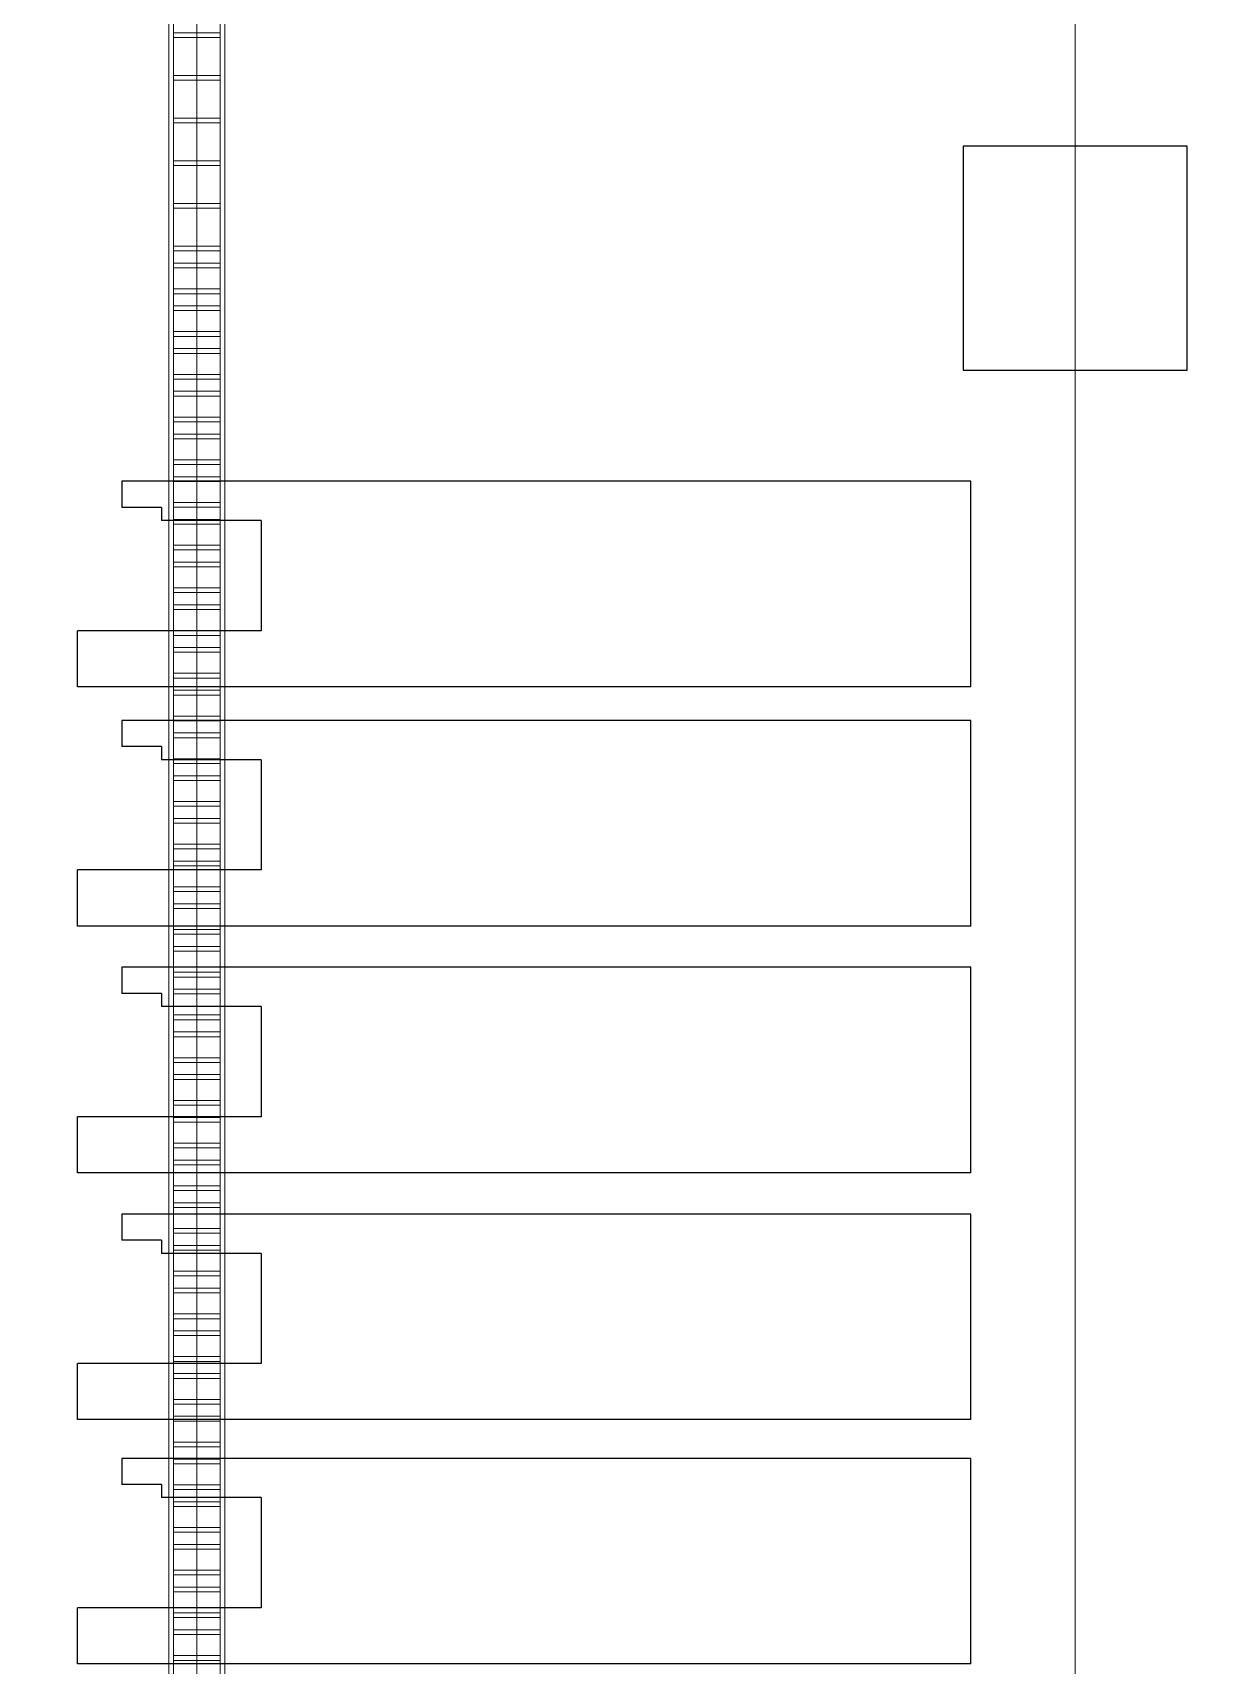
# Model space of a CAD drawing. Header units: millimetres. Extents: x 0 to 154200, y 0 to 64595.
# Drawn here: x 30421 to 36723, y 32268 to 41007 of the extents above; entities that cross this region are included whole.
import ezdxf

# ---------------------------------------------------------------- set-up
doc = ezdxf.new("R2010")
doc.units = ezdxf.units.MM
doc.layers.add('Column', color=1, linetype='Continuous')
doc.layers.add('E-CABL-TRAY', color=4, linetype='Continuous', lineweight=9)
doc.layers.add('Floor', color=7, linetype='Continuous', lineweight=9)
doc.layers.add('Equipment', color=7, linetype='Continuous', true_color=0xffffff)

# ---------------------------------------------------------------- blocks, each defined once
blk = doc.blocks.new('Main_DIFF')
at = {"layer": 'Equipment', "lineweight": -3}
for points in [[(0, 1100, 0), (4780, 1100, 0)], [(0, 1100, 0), (0, 0, 0)], [(4780, 1100, 0), (4780, 800, 0)], [(3796.8, 800, 0), (4780, 800, 0)], [(3796.8, 210, 0), (3796.8, 800, 0)], [(3796.8, 210, 0), (4330, 210, 0)], [(4330, 140, 0), (4330, 210, 0)], [(4330, 140, 0), (4542.2, 140, 0)], [(4542.2, 0, 0), (4542.2, 140, 0)], [(0, 0, 0), (4542.2, 0, 0)]]:
    blk.add_polyline3d(points, dxfattribs=at)

msp = doc.modelspace()

# ---------------------------------------------------------------- linework, layer by layer
at = {"layer": 'Column'}
msp.add_lwpolyline([(35400, 39800), (35400, 39200), (36600, 39200), (36600, 40400), (35400, 40400), (35400, 39800)], dxfattribs=at)
at = {"layer": 'E-CABL-TRAY'}
for p, q in [((31150, 9218.7018), (31150, 55818.7018)), ((31175.4, 9218.7018), (31175.4, 55818.7018)), ((31300, 9218.7018), (31300, 55818.7018)), ((31424.6, 9218.7018), (31424.6, 55818.7018)), ((31450, 9218.7018), (31450, 55818.7018)), ((31424.6, 41006.8018), (31175.4, 41006.8018)), ((31424.6, 40981.4018), (31175.4, 40981.4018)), ((31424.6, 40778.2018), (31175.4, 40778.2018)), ((31424.6, 40752.8018), (31175.4, 40752.8018)), ((31424.6, 40549.6018), (31175.4, 40549.6018)), ((31424.6, 40524.2018), (31175.4, 40524.2018)), ((31424.6, 40321.0018), (31175.4, 40321.0018)), ((31424.6, 40295.6018), (31175.4, 40295.6018)), ((31424.6, 40092.4018), (31175.4, 40092.4018)), ((31424.6, 40067.0018), (31175.4, 40067.0018)), ((31424.6, 39863.8018), (31175.4, 39863.8018)), ((31424.6, 39838.4018), (31175.4, 39838.4018)), ((31424.6, 39773.0196), (31175.4, 39773.0196)), ((31424.6, 39747.6196), (31175.4, 39747.6196)), ((31424.6, 39635.2018), (31175.4, 39635.2018)), ((31424.6, 39609.8018), (31175.4, 39609.8018)), ((31424.6, 39544.4196), (31175.4, 39544.4196)), ((31424.6, 39519.0196), (31175.4, 39519.0196)), ((31424.6, 39406.6018), (31175.4, 39406.6018)), ((31424.6, 39381.2018), (31175.4, 39381.2018)), ((31424.6, 39315.8196), (31175.4, 39315.8196)), ((31424.6, 39290.4196), (31175.4, 39290.4196)), ((31424.6, 39178.0018), (31175.4, 39178.0018)), ((31424.6, 39152.6018), (31175.4, 39152.6018)), ((31424.6, 39087.2196), (31175.4, 39087.2196)), ((31424.6, 39061.8196), (31175.4, 39061.8196)), ((31424.6, 38949.4018), (31175.4, 38949.4018)), ((31424.6, 38924.0018), (31175.4, 38924.0018)), ((31424.6, 38858.6196), (31175.4, 38858.6196)), ((31424.6, 38833.2196), (31175.4, 38833.2196)), ((31424.6, 38720.8018), (31175.4, 38720.8018)), ((31424.6, 38695.4018), (31175.4, 38695.4018)), ((31424.6, 38630.0196), (31175.4, 38630.0196)), ((31424.6, 38604.6196), (31175.4, 38604.6196)), ((31424.6, 38492.2018), (31175.4, 38492.2018)), ((31424.6, 38466.8018), (31175.4, 38466.8018)), ((31424.6, 38401.4196), (31175.4, 38401.4196)), ((31424.6, 38376.0196), (31175.4, 38376.0196)), ((31424.6, 38263.6018), (31175.4, 38263.6018)), ((31424.6, 38238.2018), (31175.4, 38238.2018)), ((31424.6, 38172.8196), (31175.4, 38172.8196)), ((31424.6, 38147.4196), (31175.4, 38147.4196)), ((31424.6, 38035.0018), (31175.4, 38035.0018)), ((31424.6, 38009.6018), (31175.4, 38009.6018)), ((31424.6, 37944.2196), (31175.4, 37944.2196)), ((31424.6, 37918.8196), (31175.4, 37918.8196)), ((31424.6, 37806.4018), (31175.4, 37806.4018)), ((31424.6, 37781.0018), (31175.4, 37781.0018)), ((31424.6, 37715.6196), (31175.4, 37715.6196)), ((31424.6, 37690.2196), (31175.4, 37690.2196)), ((31424.6, 37577.8018), (31175.4, 37577.8018)), ((31424.6, 37552.4018), (31175.4, 37552.4018)), ((31424.6, 37487.0196), (31175.4, 37487.0196)), ((31424.6, 37461.6196), (31175.4, 37461.6196)), ((31424.6, 37349.2018), (31175.4, 37349.2018)), ((31424.6, 37323.8018), (31175.4, 37323.8018)), ((31424.6, 37258.4196), (31175.4, 37258.4196)), ((31424.6, 37233.0196), (31175.4, 37233.0196)), ((31424.6, 37120.6018), (31175.4, 37120.6018)), ((31424.6, 37095.2018), (31175.4, 37095.2018)), ((31424.6, 37029.8196), (31175.4, 37029.8196)), ((31424.6, 37004.4196), (31175.4, 37004.4196)), ((31424.6, 36892.0018), (31175.4, 36892.0018)), ((31424.6, 36866.6018), (31175.4, 36866.6018)), ((31424.6, 36801.2196), (31175.4, 36801.2196)), ((31424.6, 36775.8196), (31175.4, 36775.8196)), ((31424.6, 36663.4018), (31175.4, 36663.4018)), ((31424.6, 36638.0018), (31175.4, 36638.0018)), ((31424.6, 36572.6196), (31175.4, 36572.6196)), ((31424.6, 36547.2196), (31175.4, 36547.2196)), ((31424.6, 36434.8018), (31175.4, 36434.8018)), ((31424.6, 36409.4018), (31175.4, 36409.4018)), ((31424.6, 36344.0196), (31175.4, 36344.0196)), ((31424.6, 36318.6196), (31175.4, 36318.6196)), ((31424.6, 36206.2018), (31175.4, 36206.2018)), ((31424.6, 36180.8018), (31175.4, 36180.8018)), ((31424.6, 36115.4196), (31175.4, 36115.4196)), ((31424.6, 36090.0196), (31175.4, 36090.0196)), ((31424.6, 35977.6018), (31175.4, 35977.6018)), ((31424.6, 35952.2018), (31175.4, 35952.2018)), ((31424.6, 35886.8196), (31175.4, 35886.8196)), ((31424.6, 35861.4196), (31175.4, 35861.4196)), ((31424.6, 35749.0018), (31175.4, 35749.0018)), ((31424.6, 35723.6018), (31175.4, 35723.6018)), ((31424.6, 35658.2196), (31175.4, 35658.2196)), ((31424.6, 35632.8196), (31175.4, 35632.8196)), ((31424.6, 35520.4018), (31175.4, 35520.4018)), ((31424.6, 35495.0018), (31175.4, 35495.0018)), ((31424.6, 35429.6196), (31175.4, 35429.6196)), ((31424.6, 35404.2196), (31175.4, 35404.2196)), ((31424.6, 35291.8018), (31175.4, 35291.8018)), ((31424.6, 35266.4018), (31175.4, 35266.4018)), ((31424.6, 35201.0196), (31175.4, 35201.0196)), ((31424.6, 35175.6196), (31175.4, 35175.6196)), ((31424.6, 35063.2018), (31175.4, 35063.2018)), ((31424.6, 35037.8018), (31175.4, 35037.8018)), ((31424.6, 34972.4196), (31175.4, 34972.4196)), ((31424.6, 34947.0196), (31175.4, 34947.0196)), ((31424.6, 34834.6018), (31175.4, 34834.6018)), ((31424.6, 34809.2018), (31175.4, 34809.2018)), ((31424.6, 34743.8196), (31175.4, 34743.8196)), ((31424.6, 34718.4196), (31175.4, 34718.4196)), ((31424.6, 34606.0018), (31175.4, 34606.0018)), ((31424.6, 34580.6018), (31175.4, 34580.6018)), ((31424.6, 34515.2196), (31175.4, 34515.2196)), ((31424.6, 34489.8196), (31175.4, 34489.8196)), ((31424.6, 34377.4018), (31175.4, 34377.4018)), ((31424.6, 34352.0018), (31175.4, 34352.0018)), ((31424.6, 34286.6196), (31175.4, 34286.6196)), ((31424.6, 34261.2196), (31175.4, 34261.2196)), ((31424.6, 34148.8018), (31175.4, 34148.8018)), ((31424.6, 34123.4018), (31175.4, 34123.4018)), ((31424.6, 34058.0196), (31175.4, 34058.0196)), ((31424.6, 34032.6196), (31175.4, 34032.6196)), ((31424.6, 33920.2018), (31175.4, 33920.2018)), ((31424.6, 33894.8018), (31175.4, 33894.8018)), ((31424.6, 33829.4196), (31175.4, 33829.4196)), ((31424.6, 33804.0196), (31175.4, 33804.0196)), ((31424.6, 33691.6018), (31175.4, 33691.6018)), ((31424.6, 33666.2018), (31175.4, 33666.2018)), ((31424.6, 33600.8196), (31175.4, 33600.8196)), ((31424.6, 33575.4196), (31175.4, 33575.4196)), ((31424.6, 33463.0018), (31175.4, 33463.0018)), ((31424.6, 33437.6018), (31175.4, 33437.6018)), ((31424.6, 33372.2196), (31175.4, 33372.2196)), ((31424.6, 33346.8196), (31175.4, 33346.8196)), ((31424.6, 33234.4018), (31175.4, 33234.4018)), ((31424.6, 33209.0018), (31175.4, 33209.0018)), ((31424.6, 33143.6196), (31175.4, 33143.6196)), ((31424.6, 33118.2196), (31175.4, 33118.2196)), ((31424.6, 33005.8018), (31175.4, 33005.8018)), ((31424.6, 32980.4018), (31175.4, 32980.4018)), ((31424.6, 32915.0196), (31175.4, 32915.0196)), ((31424.6, 32889.6196), (31175.4, 32889.6196)), ((31424.6, 32777.2018), (31175.4, 32777.2018)), ((31424.6, 32751.8018), (31175.4, 32751.8018)), ((31424.6, 32686.4196), (31175.4, 32686.4196)), ((31424.6, 32661.0196), (31175.4, 32661.0196)), ((31424.6, 32548.6018), (31175.4, 32548.6018)), ((31424.6, 32523.2018), (31175.4, 32523.2018)), ((31424.6, 32457.8196), (31175.4, 32457.8196)), ((31424.6, 32432.4196), (31175.4, 32432.4196)), ((31424.6, 32320.0018), (31175.4, 32320.0018)), ((31424.6, 32294.6018), (31175.4, 32294.6018))]:
    msp.add_line(p, q, dxfattribs=at)
at = {"layer": 'Floor'}
for points in [[(24000, 9800), (24000, 54800), (36000, 54800), (36000, 9800), (24000, 9800)], [(36000, 9800), (36000, 54800), (48000, 54800), (48000, 9800), (36000, 9800)]]:
    msp.add_lwpolyline(points, dxfattribs=at)

# ---------------------------------------------------------------- block references
at = {"layer": 'Equipment', "rotation": 180}
for p in [(35441.3283, 38605.9798), (35441.3283, 37325.2776), (35441.3283, 36004.1062), (35441.3283, 34682.9905), (35441.3283, 33375.4604)]:
    msp.add_blockref('Main_DIFF', p, dxfattribs=at)

doc.saveas('drawing.dxf')
